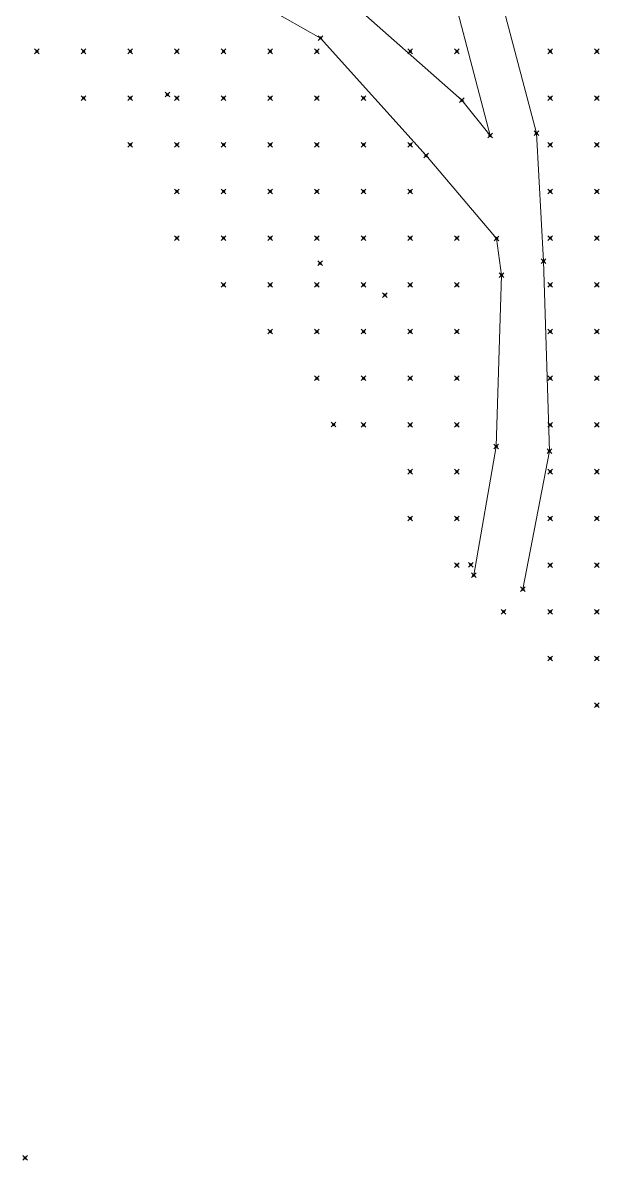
# Model space of a CAD drawing. Header units: metres. Extents: x 441556 to 446409, y 432338 to 461058.
# Drawn here: x 441893.1 to 441930.2, y 451851.9 to 451925 of the extents above; entities that cross this region are included whole.
import ezdxf

# ---------------------------------------------------------------- set-up
doc = ezdxf.new("R2010")
doc.units = ezdxf.units.M
doc.header["$MEASUREMENT"] = 0
doc.header["$PDMODE"] = 35
doc.header["$PDSIZE"] = 0.15
for name, color, linetype, lineweight in [('DTM-BRE-RevN_GRP_DRUM PAMANT', 2, 'Continuous', 0), ('DTM-BRE-RevN_GRP_DRUM PIATRA', 2, 'Continuous', 0), ('DTM-NOK-RevN_LIDAR_co_lidar', 91, 'Continuous', 0), ('DTM-NOK-RevN_RTK', 32, 'Continuous', 0)]:
    doc.layers.add(name, color=color, linetype=linetype, lineweight=lineweight)

msp = doc.modelspace()

# ---------------------------------------------------------------- linework, layer by layer
at = {"layer": 'DTM-BRE-RevN_GRP_DRUM PAMANT'}
for p, q in [((441902.222, 451929.701, 355.662), (441912.253, 451924.013, 355.778)), ((441921.338, 451920.018, 356.461), (441913.465, 451926.97, 356.019)), ((441912.253, 451924.013, 355.778), (441919.039, 451916.464, 356.244)), ((441923.146, 451917.752, 356.505), (441921.338, 451920.018, 356.461)), ((441919.039, 451916.464, 356.244), (441923.563, 451911.147, 356.674))]:
    msp.add_line(p, q, dxfattribs=at)
at = {"layer": 'DTM-BRE-RevN_GRP_DRUM PIATRA'}
for p, q in [((441926.129, 451917.898, 356.816), (441923.443, 451928.082, 356.481)), ((441923.146, 451917.752, 356.505), (441920.795, 451926.76, 356.421)), ((441926.584, 451909.693, 356.645), (441926.129, 451917.898, 356.816)), ((441923.889, 451908.797, 356.612), (441923.563, 451911.147, 356.674)), ((441926.966, 451897.49, 356.239), (441926.584, 451909.693, 356.645)), ((441923.539, 451897.794, 356.219), (441923.889, 451908.797, 356.612)), ((441922.098, 451889.518, 356.143), (441923.539, 451897.794, 356.219)), ((441925.259, 451888.621, 356.048), (441926.966, 451897.49, 356.239))]:
    msp.add_line(p, q, dxfattribs=at)
at = {"layer": 'DTM-NOK-RevN_LIDAR_co_lidar'}
for p in [(441894.024, 451923.164, 354.973), (441897.023, 451923.164, 354.862), (441900.022, 451923.164, 354.944), (441903.022, 451923.164, 355.211), (441906.021, 451923.164, 355.317), (441909.02, 451923.164, 355.48), (441912.02, 451923.164, 355.677), (441918.018, 451923.164, 356.008), (441921.018, 451923.164, 356.164), (441927.016, 451923.164, 356.705), (441930.016, 451923.164, 357.217), (441897.023, 451920.165, 354.863), (441900.022, 451920.165, 355.159), (441903.022, 451920.165, 355.265), (441906.021, 451920.165, 355.37), (441909.02, 451920.165, 355.499), (441912.02, 451920.165, 355.689), (441915.019, 451920.165, 355.842), (441927.016, 451920.165, 356.757), (441930.016, 451920.165, 357.306), (441900.022, 451917.165, 355.32), (441903.022, 451917.165, 355.303), (441906.021, 451917.165, 355.361), (441909.02, 451917.165, 355.44), (441912.02, 451917.165, 355.661), (441915.019, 451917.165, 355.872), (441918.018, 451917.165, 355.993), (441927.016, 451917.165, 356.821), (441930.016, 451917.165, 357.233), (441903.022, 451914.166, 355.531), (441906.021, 451914.166, 355.405), (441909.02, 451914.166, 355.37), (441912.02, 451914.166, 355.545), (441915.019, 451914.166, 355.859), (441918.018, 451914.166, 356.12), (441927.016, 451914.166, 356.75), (441930.016, 451914.166, 357.123), (441903.022, 451911.167, 355.093), (441906.021, 451911.167, 355.17), (441909.02, 451911.167, 355.114), (441912.02, 451911.167, 355.357), (441915.019, 451911.167, 355.742), (441918.018, 451911.167, 356.056), (441921.018, 451911.167, 356.292), (441927.016, 451911.167, 356.614), (441930.016, 451911.167, 356.927), (441906.021, 451908.167, 354.739), (441909.02, 451908.167, 354.839), (441912.02, 451908.167, 355.352), (441915.019, 451908.167, 355.981), (441918.018, 451908.167, 356.277), (441921.018, 451908.167, 356.363), (441927.016, 451908.167, 356.427), (441930.016, 451908.167, 356.677), (441909.02, 451905.168, 354.942), (441912.02, 451905.168, 355.422), (441915.019, 451905.168, 355.993), (441918.018, 451905.168, 356.237), (441921.018, 451905.168, 356.219), (441927.016, 451905.168, 356.327), (441930.016, 451905.168, 356.432), (441912.02, 451902.169, 355.472), (441915.019, 451902.169, 355.888), (441918.018, 451902.169, 356.039), (441921.018, 451902.169, 356.045), (441927.016, 451902.169, 356.215), (441930.016, 451902.169, 356.227), (441915.019, 451899.169, 355.772), (441918.018, 451899.169, 355.954), (441921.018, 451899.169, 356.079), (441927.016, 451899.169, 356.114), (441930.016, 451899.169, 356.043), (441918.018, 451896.17, 356.048), (441921.018, 451896.17, 356.098), (441927.016, 451896.17, 356.017), (441930.016, 451896.17, 355.847), (441918.018, 451893.171, 355.873), (441921.018, 451893.171, 356.054), (441927.016, 451893.171, 355.906), (441930.016, 451893.171, 355.643), (441921.018, 451890.171, 355.986), (441927.016, 451890.171, 355.854), (441930.016, 451890.171, 355.565), (441924.017, 451887.172, 356.017), (441927.016, 451887.172, 355.954), (441930.016, 451887.172, 355.637), (441927.016, 451884.172, 356.074), (441930.016, 451884.172, 355.817), (441930.016, 451881.173, 355.998)]:
    msp.add_point(p, dxfattribs=at)
at = {"layer": 'DTM-NOK-RevN_RTK'}
for p in [(441912.253, 451924.013, 355.778), (441902.409, 451920.386, 355.196), (441921.338, 451920.018, 356.461), (441923.146, 451917.752, 356.505), (441926.129, 451917.898, 356.816), (441919.039, 451916.464, 356.244), (441923.563, 451911.147, 356.674), (441912.22, 451909.558, 355.3), (441926.584, 451909.693, 356.645), (441923.889, 451908.797, 356.612), (441916.393, 451907.508, 356.493), (441913.084, 451899.196, 355.655), (441923.539, 451897.794, 356.219), (441926.966, 451897.49, 356.239), (441921.905, 451890.193, 356.165), (441922.098, 451889.518, 356.143), (441925.259, 451888.621, 356.048), (441893.257, 451852.099, 357.025)]:
    msp.add_point(p, dxfattribs=at)

doc.saveas('drawing.dxf')
